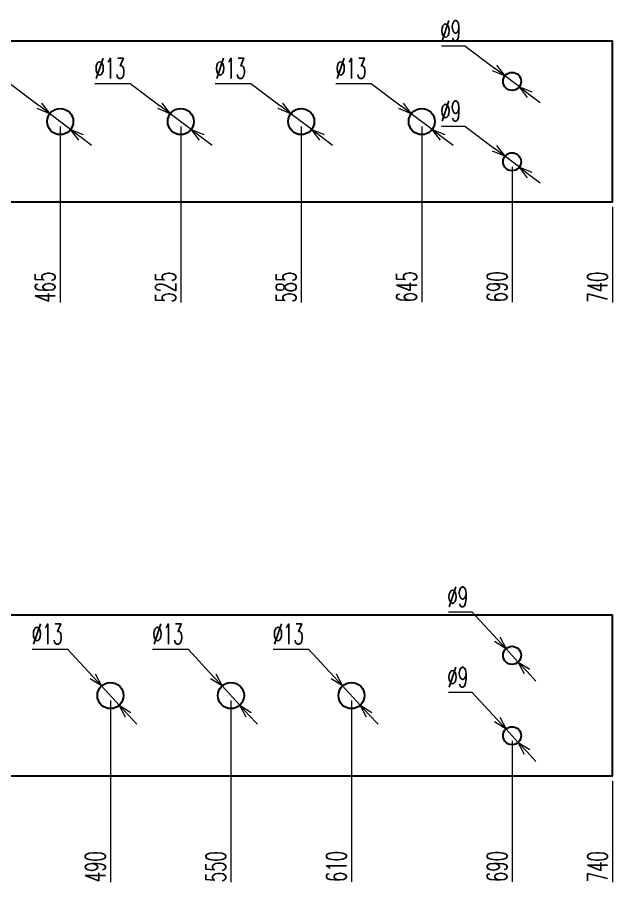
# Model space of a CAD drawing. Header units: millimetres. Extents: x 44190 to 77260, y -67199 to -50358.
# Drawn here: x 58490.5 to 58786.8, y -52876.5 to -52442.3 of the extents above; entities that cross this region are included whole.
import ezdxf

# ---------------------------------------------------------------- set-up
doc = ezdxf.new("R2010")
doc.units = ezdxf.units.MM
doc.header["$LTSCALE"] = 3
doc.layers.add('@.VISIBLE', color=7, linetype='Continuous')
doc.styles.add('Ann_w01', font='romans.shx', dxfattribs={"width": 0.6, "bigfont": 'chineset.shx'})
doc.dimstyles.new('Dim 01_SC05', dxfattribs={"dimscale": 5, "dimtxt": 2, "dimasz": 1.3, "dimexe": 0.5, "dimexo": 0.5, "dimgap": 0.5, "dimtad": 1, "dimtoh": 1, "dimdec": 1, "dimzin": 12, "dimdsep": 46, "dimtxsty": 'Ann_w01', "dimblk": 'OPEN30', "dimcen": 1.5, "dimclrd": 6, "dimclre": 6, "dimclrt": 3, "dimadec": 1, "dimazin": 3, "dimtm": 1e-09, "dimtfac": 1, "dimtdec": 1, "dimtmove": 0, "dimatfit": 3, "dimldrblk": 'OPEN30', "dimfxl": 1, "dimtolj": 1, "dimlwd": 20, "dimlwe": 20, "dimarcsym": 0})

# ---------------------------------------------------------------- blocks, each defined once
blk = doc.blocks.new('*D571')
at = {"color": 6, "lineweight": 20, "transparency": 16777216}
blk.add_line((58511.83, -52496.66), (58511.83, -52584.32), dxfattribs=at)
at = {"layer": 'Defpoints', "color": 0, "transparency": 16777216}
for p in [(58046.83, -52494.16), (58511.83, -52494.16), (58511.83, -52566.39)]:
    blk.add_point(p, dxfattribs=at)
at = {"color": 3, "transparency": 16777216, "insert": (58504.33, -52576.61), "char_height": 10, "attachment_point": 5, "rotation": 90, "style": 'Ann_w01'}
blk.add_mtext('\\A1;465', dxfattribs=at)
blk = doc.blocks.new('_Open30')
at = {"color": 0, "linetype": 'ByBlock', "lineweight": -2}
for p, q in [((-1, 0.268), (0, 0)), ((0, 0), (-1, -0.268)), ((0, 0), (-1, 0))]:
    blk.add_line(p, q, dxfattribs=at)
blk = doc.blocks.new('*D572')
at = {"color": 6, "lineweight": 20, "transparency": 16777216}
blk.add_line((58571.83, -52496.66), (58571.83, -52584.32), dxfattribs=at)
at = {"layer": 'Defpoints', "color": 0, "transparency": 16777216}
for p in [(58046.83, -52494.16), (58571.83, -52494.16), (58571.83, -52566.39)]:
    blk.add_point(p, dxfattribs=at)
at = {"color": 3, "transparency": 16777216, "insert": (58564.33, -52576.61), "char_height": 10, "attachment_point": 5, "rotation": 90, "style": 'Ann_w01'}
blk.add_mtext('\\A1;525', dxfattribs=at)
blk = doc.blocks.new('*D573')
at = {"color": 6, "lineweight": 20, "transparency": 16777216}
blk.add_line((58631.83, -52496.66), (58631.83, -52584.32), dxfattribs=at)
at = {"layer": 'Defpoints', "color": 0, "transparency": 16777216}
for p in [(58046.83, -52494.16), (58631.83, -52494.16), (58631.83, -52566.39)]:
    blk.add_point(p, dxfattribs=at)
at = {"color": 3, "transparency": 16777216, "insert": (58624.33, -52576.61), "char_height": 10, "attachment_point": 5, "rotation": 90, "style": 'Ann_w01'}
blk.add_mtext('\\A1;585', dxfattribs=at)
blk = doc.blocks.new('*D574')
at = {"color": 6, "lineweight": 20, "transparency": 16777216}
blk.add_line((58691.83, -52496.66), (58691.83, -52584.04), dxfattribs=at)
at = {"layer": 'Defpoints', "color": 0, "transparency": 16777216}
for p in [(58046.83, -52494.16), (58691.83, -52494.16), (58691.83, -52566.39)]:
    blk.add_point(p, dxfattribs=at)
at = {"color": 3, "transparency": 16777216, "insert": (58684.33, -52576.46), "char_height": 10, "attachment_point": 5, "rotation": 90, "style": 'Ann_w01'}
blk.add_mtext('\\A1;645', dxfattribs=at)
blk = doc.blocks.new('*D575')
at = {"color": 6, "lineweight": 20, "transparency": 16777216}
blk.add_line((58736.83, -52516.66), (58736.83, -52584.04), dxfattribs=at)
at = {"layer": 'Defpoints', "color": 0, "transparency": 16777216}
for p in [(58046.83, -52494.16), (58736.83, -52514.16), (58736.83, -52566.39)]:
    blk.add_point(p, dxfattribs=at)
at = {"color": 3, "transparency": 16777216, "insert": (58729.33, -52576.46), "char_height": 10, "attachment_point": 5, "rotation": 90, "style": 'Ann_w01'}
blk.add_mtext('\\A1;690', dxfattribs=at)
blk = doc.blocks.new('*D576')
at = {"color": 6, "lineweight": 20, "transparency": 16777216}
blk.add_line((58786.83, -52536.66), (58786.83, -52584.32), dxfattribs=at)
at = {"layer": 'Defpoints', "color": 0, "transparency": 16777216}
for p in [(58046.83, -52494.16), (58786.83, -52534.16), (58786.83, -52566.39)]:
    blk.add_point(p, dxfattribs=at)
at = {"color": 3, "transparency": 16777216, "insert": (58779.33, -52576.61), "char_height": 10, "attachment_point": 5, "rotation": 90, "style": 'Ann_w01'}
blk.add_mtext('\\A1;740', dxfattribs=at)
blk = doc.blocks.new('*D581')
at = {"color": 6, "lineweight": 20, "transparency": 16777216}
for p, q in [((58701.64, -52456.39), (58713.28, -52456.39)), ((58713.28, -52456.39), (58728.05, -52467.53)), ((58740.42, -52476.87), (58733.24, -52471.45)), ((58745.61, -52480.78), (58750.8, -52484.7))]:
    blk.add_line(p, q, dxfattribs=at)
at = {"layer": 'Defpoints', "color": 0, "transparency": 16777216}
for p in [(58733.24, -52471.45), (58740.42, -52476.87)]:
    blk.add_point(p, dxfattribs=at)
at = {"color": 6, "lineweight": 20, "transparency": 16777216, "xscale": 6.5, "yscale": 6.5, "zscale": 6.5}
for p, rotation in [((58733.24, -52471.45), 322.9653012071514), ((58740.42, -52476.87), 142.9653012071514)]:
    blk.add_blockref('_Open30', p, dxfattribs=dict(at, rotation=rotation))
at = {"color": 3, "transparency": 16777216, "insert": (58706.21, -52448.89), "char_height": 10, "attachment_point": 5, "style": 'Ann_w01'}
blk.add_mtext('\\A1;∅9', dxfattribs=at)
blk = doc.blocks.new('*D582')
at = {"color": 6, "lineweight": 20, "transparency": 16777216}
for p, q in [((58701.64, -52496.39), (58713.28, -52496.39)), ((58713.28, -52496.39), (58728.05, -52507.53)), ((58740.42, -52516.87), (58733.24, -52511.45)), ((58745.61, -52520.78), (58750.8, -52524.7))]:
    blk.add_line(p, q, dxfattribs=at)
at = {"layer": 'Defpoints', "color": 0, "transparency": 16777216}
for p in [(58733.24, -52511.45), (58740.42, -52516.87)]:
    blk.add_point(p, dxfattribs=at)
at = {"color": 6, "lineweight": 20, "transparency": 16777216, "xscale": 6.5, "yscale": 6.5, "zscale": 6.5}
for p, rotation in [((58733.24, -52511.45), 322.965301207254), ((58740.42, -52516.87), 142.9653012072539)]:
    blk.add_blockref('_Open30', p, dxfattribs=dict(at, rotation=rotation))
at = {"color": 3, "transparency": 16777216, "insert": (58706.21, -52488.89), "char_height": 10, "attachment_point": 5, "style": 'Ann_w01'}
blk.add_mtext('\\A1;∅9', dxfattribs=at)
blk = doc.blocks.new('*D585')
at = {"color": 6, "lineweight": 20, "transparency": 16777216}
for p, q in [((58649.04, -52475.18), (58666.68, -52475.18)), ((58666.68, -52475.18), (58681.45, -52486.33)), ((58697.02, -52498.07), (58686.64, -52490.24)), ((58702.21, -52501.99), (58707.4, -52505.9))]:
    blk.add_line(p, q, dxfattribs=at)
at = {"layer": 'Defpoints', "color": 0, "transparency": 16777216}
for p in [(58686.64, -52490.24), (58697.02, -52498.07)]:
    blk.add_point(p, dxfattribs=at)
at = {"color": 6, "lineweight": 20, "transparency": 16777216, "xscale": 6.5, "yscale": 6.5, "zscale": 6.5}
for p, rotation in [((58686.64, -52490.24), 322.9653012073327), ((58697.02, -52498.07), 142.9653012073327)]:
    blk.add_blockref('_Open30', p, dxfattribs=dict(at, rotation=rotation))
at = {"color": 3, "transparency": 16777216, "insert": (58656.61, -52467.68), "char_height": 10, "attachment_point": 5, "style": 'Ann_w01'}
blk.add_mtext('\\A1;∅13', dxfattribs=at)
blk = doc.blocks.new('*D586')
at = {"color": 6, "lineweight": 20, "transparency": 16777216}
for p, q in [((58589.04, -52475.18), (58606.68, -52475.18)), ((58606.68, -52475.18), (58621.45, -52486.33)), ((58637.02, -52498.07), (58626.64, -52490.24)), ((58642.21, -52501.99), (58647.4, -52505.9))]:
    blk.add_line(p, q, dxfattribs=at)
at = {"layer": 'Defpoints', "color": 0, "transparency": 16777216}
for p in [(58626.64, -52490.24), (58637.02, -52498.07)]:
    blk.add_point(p, dxfattribs=at)
at = {"color": 6, "lineweight": 20, "transparency": 16777216, "xscale": 6.5, "yscale": 6.5, "zscale": 6.5}
for p, rotation in [((58626.64, -52490.24), 322.9653012072811), ((58637.02, -52498.07), 142.965301207281)]:
    blk.add_blockref('_Open30', p, dxfattribs=dict(at, rotation=rotation))
at = {"color": 3, "transparency": 16777216, "insert": (58596.61, -52467.68), "char_height": 10, "attachment_point": 5, "style": 'Ann_w01'}
blk.add_mtext('\\A1;∅13', dxfattribs=at)
blk = doc.blocks.new('*D587')
at = {"color": 6, "lineweight": 20, "transparency": 16777216}
for p, q in [((58529.04, -52475.18), (58546.68, -52475.18)), ((58546.68, -52475.18), (58561.45, -52486.33)), ((58577.02, -52498.07), (58566.64, -52490.24)), ((58582.21, -52501.99), (58587.4, -52505.9))]:
    blk.add_line(p, q, dxfattribs=at)
at = {"layer": 'Defpoints', "color": 0, "transparency": 16777216}
for p in [(58566.64, -52490.24), (58577.02, -52498.07)]:
    blk.add_point(p, dxfattribs=at)
at = {"color": 6, "lineweight": 20, "transparency": 16777216, "xscale": 6.5, "yscale": 6.5, "zscale": 6.5}
for p, rotation in [((58566.64, -52490.24), 322.9653012073327), ((58577.02, -52498.07), 142.9653012073327)]:
    blk.add_blockref('_Open30', p, dxfattribs=dict(at, rotation=rotation))
at = {"color": 3, "transparency": 16777216, "insert": (58536.61, -52467.68), "char_height": 10, "attachment_point": 5, "style": 'Ann_w01'}
blk.add_mtext('\\A1;∅13', dxfattribs=at)
blk = doc.blocks.new('*D588')
at = {"color": 6, "lineweight": 20, "transparency": 16777216}
for p, q in [((58469.04, -52475.18), (58486.68, -52475.18)), ((58486.68, -52475.18), (58501.45, -52486.33)), ((58517.02, -52498.07), (58506.64, -52490.24)), ((58522.21, -52501.99), (58527.4, -52505.9))]:
    blk.add_line(p, q, dxfattribs=at)
at = {"layer": 'Defpoints', "color": 0, "transparency": 16777216}
for p in [(58506.64, -52490.24), (58517.02, -52498.07)]:
    blk.add_point(p, dxfattribs=at)
at = {"color": 6, "lineweight": 20, "transparency": 16777216, "xscale": 6.5, "yscale": 6.5, "zscale": 6.5}
for p, rotation in [((58506.64, -52490.24), 322.9653012073327), ((58517.02, -52498.07), 142.9653012073327)]:
    blk.add_blockref('_Open30', p, dxfattribs=dict(at, rotation=rotation))
at = {"color": 3, "transparency": 16777216, "insert": (58476.61, -52467.68), "char_height": 10, "attachment_point": 5, "style": 'Ann_w01'}
blk.add_mtext('\\A1;∅13', dxfattribs=at)
blk = doc.blocks.new('*D605')
at = {"color": 6, "lineweight": 20, "transparency": 16777216}
blk.add_line((58536.83, -52782.41), (58536.83, -52872.85), dxfattribs=at)
at = {"layer": 'Defpoints', "color": 0, "transparency": 16777216}
for p in [(58046.83, -52779.91), (58536.83, -52779.91), (58536.83, -52854.93)]:
    blk.add_point(p, dxfattribs=at)
at = {"color": 3, "transparency": 16777216, "insert": (58529.33, -52865.14), "char_height": 10, "attachment_point": 5, "rotation": 90, "style": 'Ann_w01'}
blk.add_mtext('\\A1;490', dxfattribs=at)
blk = doc.blocks.new('*D606')
at = {"color": 6, "lineweight": 20, "transparency": 16777216}
blk.add_line((58596.83, -52782.41), (58596.83, -52872.85), dxfattribs=at)
at = {"layer": 'Defpoints', "color": 0, "transparency": 16777216}
for p in [(58046.83, -52779.91), (58596.83, -52779.91), (58596.83, -52854.93)]:
    blk.add_point(p, dxfattribs=at)
at = {"color": 3, "transparency": 16777216, "insert": (58589.33, -52865.14), "char_height": 10, "attachment_point": 5, "rotation": 90, "style": 'Ann_w01'}
blk.add_mtext('\\A1;550', dxfattribs=at)
blk = doc.blocks.new('*D607')
at = {"color": 6, "lineweight": 20, "transparency": 16777216}
blk.add_line((58656.83, -52782.41), (58656.83, -52872.57), dxfattribs=at)
at = {"layer": 'Defpoints', "color": 0, "transparency": 16777216}
for p in [(58046.83, -52779.91), (58656.83, -52779.91), (58656.83, -52854.93)]:
    blk.add_point(p, dxfattribs=at)
at = {"color": 3, "transparency": 16777216, "insert": (58649.33, -52865), "char_height": 10, "attachment_point": 5, "rotation": 90, "style": 'Ann_w01'}
blk.add_mtext('\\A1;610', dxfattribs=at)
blk = doc.blocks.new('*D608')
at = {"color": 6, "lineweight": 20, "transparency": 16777216}
blk.add_line((58736.83, -52802.41), (58736.83, -52872.57), dxfattribs=at)
at = {"layer": 'Defpoints', "color": 0, "transparency": 16777216}
for p in [(58046.83, -52779.91), (58736.83, -52799.91), (58736.83, -52854.93)]:
    blk.add_point(p, dxfattribs=at)
at = {"color": 3, "transparency": 16777216, "insert": (58729.33, -52865), "char_height": 10, "attachment_point": 5, "rotation": 90, "style": 'Ann_w01'}
blk.add_mtext('\\A1;690', dxfattribs=at)
blk = doc.blocks.new('*D609')
at = {"color": 6, "lineweight": 20, "transparency": 16777216}
blk.add_line((58786.83, -52822.41), (58786.83, -52872.85), dxfattribs=at)
at = {"layer": 'Defpoints', "color": 0, "transparency": 16777216}
for p in [(58046.83, -52779.91), (58786.83, -52819.91), (58786.83, -52854.93)]:
    blk.add_point(p, dxfattribs=at)
at = {"color": 3, "transparency": 16777216, "insert": (58779.33, -52865.14), "char_height": 10, "attachment_point": 5, "rotation": 90, "style": 'Ann_w01'}
blk.add_mtext('\\A1;740', dxfattribs=at)
blk = doc.blocks.new('*D614')
at = {"color": 6, "lineweight": 20, "transparency": 16777216}
for p, q in [((58617.82, -52756.76), (58635.47, -52756.76)), ((58635.47, -52756.76), (58648.01, -52770.36)), ((58661.24, -52784.69), (58652.42, -52775.14)), ((58665.65, -52789.47), (58670.05, -52794.24))]:
    blk.add_line(p, q, dxfattribs=at)
at = {"layer": 'Defpoints', "color": 0, "transparency": 16777216}
for p in [(58652.42, -52775.14), (58661.24, -52784.69)]:
    blk.add_point(p, dxfattribs=at)
at = {"color": 6, "lineweight": 20, "transparency": 16777216, "xscale": 6.5, "yscale": 6.5, "zscale": 6.5}
for p, rotation in [((58652.42, -52775.14), 312.699191590806), ((58661.24, -52784.69), 132.699191590806)]:
    blk.add_blockref('_Open30', p, dxfattribs=dict(at, rotation=rotation))
at = {"color": 3, "transparency": 16777216, "insert": (58625.4, -52749.26), "char_height": 10, "attachment_point": 5, "style": 'Ann_w01'}
blk.add_mtext('\\A1;∅13', dxfattribs=at)
blk = doc.blocks.new('*D615')
at = {"color": 6, "lineweight": 20, "transparency": 16777216}
for p, q in [((58557.82, -52756.76), (58575.47, -52756.76)), ((58575.47, -52756.76), (58588.01, -52770.36)), ((58601.24, -52784.69), (58592.42, -52775.14)), ((58605.65, -52789.47), (58610.05, -52794.24))]:
    blk.add_line(p, q, dxfattribs=at)
at = {"layer": 'Defpoints', "color": 0, "transparency": 16777216}
for p in [(58592.42, -52775.14), (58601.24, -52784.69)]:
    blk.add_point(p, dxfattribs=at)
at = {"color": 6, "lineweight": 20, "transparency": 16777216, "xscale": 6.5, "yscale": 6.5, "zscale": 6.5}
for p, rotation in [((58592.42, -52775.14), 312.6991915908749), ((58601.24, -52784.69), 132.6991915908749)]:
    blk.add_blockref('_Open30', p, dxfattribs=dict(at, rotation=rotation))
at = {"color": 3, "transparency": 16777216, "insert": (58565.4, -52749.26), "char_height": 10, "attachment_point": 5, "style": 'Ann_w01'}
blk.add_mtext('\\A1;∅13', dxfattribs=at)
blk = doc.blocks.new('*D616')
at = {"color": 6, "lineweight": 20, "transparency": 16777216}
for p, q in [((58497.82, -52756.76), (58515.47, -52756.76)), ((58515.47, -52756.76), (58528.01, -52770.36)), ((58541.24, -52784.69), (58532.42, -52775.14)), ((58545.65, -52789.47), (58550.05, -52794.24))]:
    blk.add_line(p, q, dxfattribs=at)
at = {"layer": 'Defpoints', "color": 0, "transparency": 16777216}
for p in [(58532.42, -52775.14), (58541.24, -52784.69)]:
    blk.add_point(p, dxfattribs=at)
at = {"color": 6, "lineweight": 20, "transparency": 16777216, "xscale": 6.5, "yscale": 6.5, "zscale": 6.5}
for p, rotation in [((58532.42, -52775.14), 312.6991915908767), ((58541.24, -52784.69), 132.6991915908767)]:
    blk.add_blockref('_Open30', p, dxfattribs=dict(at, rotation=rotation))
at = {"color": 3, "transparency": 16777216, "insert": (58505.4, -52749.26), "char_height": 10, "attachment_point": 5, "style": 'Ann_w01'}
blk.add_mtext('\\A1;∅13', dxfattribs=at)
blk = doc.blocks.new('*D622')
at = {"color": 6, "lineweight": 20, "transparency": 16777216}
for p, q in [((58705.18, -52738.23), (58716.82, -52738.23)), ((58716.82, -52738.23), (58729.37, -52751.83)), ((58739.88, -52763.22), (58733.78, -52756.61)), ((58744.29, -52768), (58748.7, -52772.77))]:
    blk.add_line(p, q, dxfattribs=at)
at = {"layer": 'Defpoints', "color": 0, "transparency": 16777216}
for p in [(58733.78, -52756.61), (58739.88, -52763.22)]:
    blk.add_point(p, dxfattribs=at)
at = {"color": 6, "lineweight": 20, "transparency": 16777216, "xscale": 6.5, "yscale": 6.5, "zscale": 6.5}
for p, rotation in [((58733.78, -52756.61), 312.699191590838), ((58739.88, -52763.22), 132.699191590838)]:
    blk.add_blockref('_Open30', p, dxfattribs=dict(at, rotation=rotation))
at = {"color": 3, "transparency": 16777216, "insert": (58709.75, -52730.73), "char_height": 10, "attachment_point": 5, "style": 'Ann_w01'}
blk.add_mtext('\\A1;∅9', dxfattribs=at)
blk = doc.blocks.new('*D623')
at = {"color": 6, "lineweight": 20, "transparency": 16777216}
for p, q in [((58705.18, -52778.23), (58716.82, -52778.23)), ((58716.82, -52778.23), (58729.37, -52791.83)), ((58739.88, -52803.22), (58733.78, -52796.61)), ((58744.29, -52808), (58748.7, -52812.77))]:
    blk.add_line(p, q, dxfattribs=at)
at = {"layer": 'Defpoints', "color": 0, "transparency": 16777216}
for p in [(58733.78, -52796.61), (58739.88, -52803.22)]:
    blk.add_point(p, dxfattribs=at)
at = {"color": 6, "lineweight": 20, "transparency": 16777216, "xscale": 6.5, "yscale": 6.5, "zscale": 6.5}
for p, rotation in [((58733.78, -52796.61), 312.6991915908354), ((58739.88, -52803.22), 132.6991915908354)]:
    blk.add_blockref('_Open30', p, dxfattribs=dict(at, rotation=rotation))
at = {"color": 3, "transparency": 16777216, "insert": (58709.75, -52770.73), "char_height": 10, "attachment_point": 5, "style": 'Ann_w01'}
blk.add_mtext('\\A1;∅9', dxfattribs=at)

msp = doc.modelspace()

# ---------------------------------------------------------------- linework, layer by layer
at = {"color": 1}
for centre, radius in [((58736.83, -52474.16), 4.5), ((58511.83, -52494.16), 6.5), ((58571.83, -52494.16), 6.5), ((58631.83, -52494.16), 6.5), ((58691.83, -52494.16), 6.5), ((58736.83, -52514.16), 4.5)]:
    msp.add_circle(centre, radius, dxfattribs=at)
at = {"layer": '@.VISIBLE', "color": 1}
msp.add_lwpolyline([(58046.83, -52454.16), (58046.83, -52534.16), (58786.83, -52534.16), (58786.83, -52454.16)], close=True, dxfattribs=at)
at = {"layer": '@.VISIBLE', "color": 2}
msp.add_lwpolyline([(58046.83, -52739.91), (58046.83, -52819.91), (58786.83, -52819.91), (58786.83, -52739.91)], close=True, dxfattribs=at)
for centre, radius in [((58736.83, -52759.91), 4.5), ((58536.83, -52779.91), 6.5), ((58596.83, -52779.91), 6.5), ((58656.83, -52779.91), 6.5), ((58736.83, -52799.91), 4.5)]:
    msp.add_circle(centre, radius, dxfattribs=at)

# ---------------------------------------------------------------- dimensions: what is measured, and where the dimension line sits
for p1, p2, picture, middle in [((58740.42, -52476.87), (58733.24, -52471.45), '*D581', (58706.21, -52456.39)), ((58517.02, -52498.07), (58506.64, -52490.24), '*D588', (58476.61, -52475.18)), ((58577.02, -52498.07), (58566.64, -52490.24), '*D587', (58536.61, -52475.18)), ((58637.02, -52498.07), (58626.64, -52490.24), '*D586', (58596.61, -52475.18)), ((58697.02, -52498.07), (58686.64, -52490.24), '*D585', (58656.61, -52475.18)), ((58740.42, -52516.87), (58733.24, -52511.45), '*D582', (58706.21, -52496.39)), ((58739.88, -52763.22), (58733.78, -52756.61), '*D622', (58709.75, -52738.23)), ((58541.24, -52784.69), (58532.42, -52775.14), '*D616', (58505.4, -52756.76)), ((58601.24, -52784.69), (58592.42, -52775.14), '*D615', (58565.4, -52756.76)), ((58661.24, -52784.69), (58652.42, -52775.14), '*D614', (58625.4, -52756.76)), ((58739.88, -52803.22), (58733.78, -52796.61), '*D623', (58709.75, -52778.23))]:
    dim = msp.add_diameter_dim_2p(p1=p1, p2=p2, dimstyle='Dim 01_SC05')
    dim.commit()
    dim.dimension.update_dxf_attribs({"geometry": picture, "text_midpoint": middle, "dimtype": 163})
for feature_location, offset, origin, picture, middle in [((58511.83, -52494.16), (0, -72.24), (58046.83, -52494.16), '*D571', (58504.33, -52576.61)), ((58571.83, -52494.16), (0, -72.24), (58046.83, -52494.16), '*D572', (58564.33, -52576.61)), ((58631.83, -52494.16), (0, -72.24), (58046.83, -52494.16), '*D573', (58624.33, -52576.61)), ((58691.83, -52494.16), (0, -72.24), (58046.83, -52494.16), '*D574', (58684.33, -52576.46)), ((58736.83, -52514.16), (0, -52.24), (58046.83, -52494.16), '*D575', (58729.33, -52576.46)), ((58786.83, -52534.16), (0, -32.24), (58046.83, -52494.16), '*D576', (58779.33, -52576.61)), ((58536.83, -52779.91), (0, -75.01), (58046.83, -52779.91), '*D605', (58529.33, -52865.14)), ((58596.83, -52779.91), (0, -75.01), (58046.83, -52779.91), '*D606', (58589.33, -52865.14)), ((58656.83, -52779.91), (0, -75.01), (58046.83, -52779.91), '*D607', (58649.33, -52865)), ((58736.83, -52799.91), (0, -55.01), (58046.83, -52779.91), '*D608', (58729.33, -52865)), ((58786.83, -52819.91), (0, -35.01), (58046.83, -52779.91), '*D609', (58779.33, -52865.14))]:
    dim = msp.add_ordinate_dim(feature_location=feature_location, offset=offset, dtype=1, origin=origin, dimstyle='Dim 01_SC05')
    dim.commit()
    dim.dimension.update_dxf_attribs({"geometry": picture, "text_midpoint": middle})

doc.saveas('drawing.dxf')
